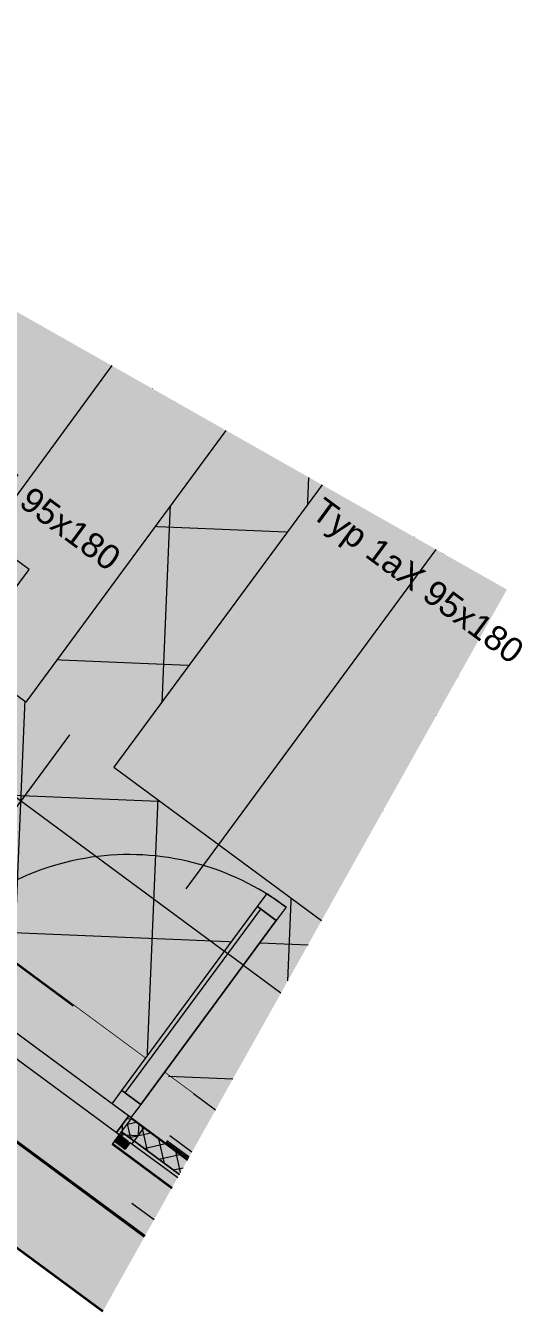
# Model space of a CAD drawing. Header units: metres. Extents: x -27.1 to 50.1, y 105.7 to 163.4.
# Drawn here: x 16.858 to 18.67, y 149.549 to 154.234 of the extents above; entities that cross this region are included whole.
import ezdxf

# ---------------------------------------------------------------- set-up
doc = ezdxf.new("R2010")
doc.units = ezdxf.units.M
doc.header["$MEASUREMENT"] = 0
for name, pattern in [('Achse', [0.0023, 0.0015, -0.0008]), ('Punktlinie', [0.0035, 0, -0.0035]), ('Strichlinie-über-Schnitt', [0.0023, 0.0008, -0.0015]), ('Strichlinie_ eng', [0.0023, 0.0015, -0.0008]), ('Strichpunktlinie', [0.006703, 0.003528, -0.001764, 0, -0.001411]), ('Wipeout_Contour', [1, 0, -1])]:
    doc.linetypes.add(name, pattern=pattern)
for name, color, linetype in [('00  Raster', 7, 'Continuous'), ('00  Raster Ausbau', 7, 'Continuous'), ('10  Fassade', 7, 'Continuous'), ('10  Fassade_Deckschraffur', 7, 'Continuous'), ('10  Fassade_Schnittschraffur', 7, 'Continuous'), ('10  Wand Massiv_Deckschraffur', 7, 'Continuous'), ('10  Wand Massiv_Fenster', 7, 'Continuous'), ('20  Deckensegel', 7, 'Continuous'), ('Neubau_10  Treppen + Rampen', 7, 'Continuous'), ('Neubau_20  Decke Abhangdecke', 7, 'Continuous'), ('Neubau_20  Decke Abhangdecke_Deckschraffur', 7, 'Continuous'), ('Neubau_50  NUF - Raumstempel', 7, 'Continuous')]:
    doc.layers.add(name, color=color, linetype=linetype)
doc.styles.add('ERSTELLTER_STIL_1', font='arial.ttf')
pattern_1 = [(87.605446, (0, 0), (-0.059947608, 0.002506841), []), (177.605446, (0, 0), (0.002506841, 0.059947608), [])]

msp = doc.modelspace()

# ---------------------------------------------------------------- hatches: boundary and pattern name
at = {"layer": '10  Wand Massiv_Deckschraffur', "linetype": 'Continuous', "lineweight": 0, "true_color": 0xffffff}
msp.add_hatch(color=7, dxfattribs=at).paths.add_polyline_path([(13.7583, 152.6127), (17.3658, 149.9523), (17.5505, 150.282), (13.9808, 152.9145)])

# ---------------------------------------------------------------- linework, layer by layer
at = {"layer": '10  Wand Massiv_Fenster', "color": 7, "linetype": 'Continuous', "lineweight": 25, "ltscale": 1000}
for p, q in [((17.5505, 150.282), (13.9808, 152.9145)), ((17.3658, 149.9523), (13.7583, 152.6127))]:
    msp.add_line(p, q, dxfattribs=at)

# ---------------------------------------------------------------- next in the draw order: wipeouts: each hides what was drawn before it
at = {"color": 254, "linetype": 'Wipeout_Contour', "lineweight": 0, "ltscale": 608.908119}
msp.add_wipeout([(17.4541, 150.1101), (17.5505, 150.282), (14.3396, 152.6498), (14.2235, 152.4924)], dxfattribs=at).dxf.layer = '10  Fassade_Deckschraffur'

# ---------------------------------------------------------------- next in the draw order: wipeouts: each hides what was drawn before it
at = {"color": 254, "linetype": 'Wipeout_Contour', "lineweight": 0, "ltscale": 607.511173}
msp.add_wipeout([(17.2938, 149.824), (17.3264, 149.882), (14.0696, 152.2837), (14.0304, 152.2306)], dxfattribs=at).dxf.layer = '10  Fassade_Deckschraffur'

# ---------------------------------------------------------------- next in the draw order: wipeouts: each hides what was drawn before it
at = {"color": 254, "linetype": 'Wipeout_Contour', "lineweight": 0, "ltscale": 1222.221792}
msp.add_wipeout([(14.0696, 152.2837), (17.3264, 149.882), (17.4159, 150.0419), (14.1775, 152.43), (14.1491, 152.3915), (14.1612, 152.3826), (14.1588, 152.3794), (14.1467, 152.3883)], dxfattribs=at).dxf.layer = '10  Fassade_Deckschraffur'

# ---------------------------------------------------------------- next in the draw order: wipeouts: each hides what was drawn before it
at = {"color": 254, "linetype": 'Wipeout_Contour', "lineweight": 0, "ltscale": 608.282361}
msp.add_wipeout([(17.4159, 150.0419), (17.4174, 150.0445), (14.1793, 152.4324), (14.1775, 152.43)], dxfattribs=at).dxf.layer = '10  Fassade_Deckschraffur'

# ---------------------------------------------------------------- next in the draw order: wipeouts: each hides what was drawn before it
at = {"color": 254, "linetype": 'Wipeout_Contour', "lineweight": 0, "ltscale": 608.526013}
msp.add_wipeout([(17.449, 150.1009), (17.4515, 150.1053), (14.2203, 152.4881), (14.2174, 152.4841)], dxfattribs=at).dxf.layer = '10  Fassade_Deckschraffur'

# ---------------------------------------------------------------- next in the draw order: wipeouts: each hides what was drawn before it
at = {"color": 254, "linetype": 'Wipeout_Contour', "lineweight": 0, "ltscale": 608.409465}
msp.add_wipeout([(14.1812, 152.435), (17.419, 150.0473), (17.449, 150.1009), (14.2174, 152.4841)], dxfattribs=at).dxf.layer = '10  Fassade_Deckschraffur'

# ---------------------------------------------------------------- next in the draw order: wipeouts: each hides what was drawn before it
at = {"color": 254, "linetype": 'Wipeout_Contour', "lineweight": 0, "ltscale": 608.544608}
msp.add_wipeout([(14.2203, 152.4881), (17.4515, 150.1053), (17.4541, 150.1101), (14.2235, 152.4924)], dxfattribs=at).dxf.layer = '10  Fassade_Deckschraffur'

# ---------------------------------------------------------------- next in the draw order: hatches: boundary and pattern name
at = {"layer": 'Neubau_20  Decke Abhangdecke_Deckschraffur', "linetype": 'Continuous', "lineweight": 18, "true_color": 0xdcff15}
h = msp.add_hatch(dxfattribs=at)
h.set_pattern_fill('Bauliche_Anlagen__geplan_55', color=60, style=0, pattern_type=2)
h.set_pattern_definition([(87.60545, (0, 0), (-0.4995634, 0.0208903), []), (177.60545, (0, 0), (0.0208903, 0.4995634), [])])
h.paths.add_polyline_path([(17.5492, 150.2797), (18.6134, 152.179), (14.817, 154.3286), (14.0119, 152.8916)])

# ---------------------------------------------------------------- next in the draw order: linework, layer by layer
at = {"layer": '10  Fassade', "color": 255, "linetype": 'Punktlinie', "lineweight": 18, "ltscale": 1000}
msp.add_line((17.4643, 150.1282), (14.2358, 152.509), dxfattribs=at)
at = {"layer": '10  Fassade', "color": 7, "linetype": 'Continuous', "lineweight": 13, "ltscale": 1000}
msp.add_line((17.1826, 150.1682), (17.2212, 150.1397), dxfattribs=at)
at = {"layer": '10  Fassade', "color": 255, "linetype": 'Punktlinie', "lineweight": 18, "ltscale": 1000, "flags": 128}
for points in [[(17.5505, 150.282), (14.3396, 152.6498)], [(17.449, 150.1009), (14.2174, 152.4841)], [(17.4515, 150.1053), (14.2203, 152.4881)], [(17.4541, 150.1101), (14.2235, 152.4924)], [(17.4159, 150.0419), (14.1775, 152.43)], [(17.4174, 150.0445), (14.1793, 152.4324)], [(17.419, 150.0473), (14.1812, 152.435)], [(17.3264, 149.882), (14.0696, 152.2837)], [(17.2938, 149.824), (14.0304, 152.2306)]]:
    msp.add_lwpolyline(points, dxfattribs=at)
at = {"layer": '10  Fassade', "color": 7, "linetype": 'Strichlinie_ eng', "lineweight": 18, "ltscale": 1000, "flags": 128}
for points in [[(14.2179, 152.4849), (15.0892, 151.8424), (15.3447, 151.654), (16.0787, 151.1127), (16.4312, 150.8527), (17.2622, 150.2399), (17.4495, 150.1018)], [(14.1734, 152.4245), (15.0447, 151.782), (15.3002, 151.5936), (16.0342, 151.0523), (16.3867, 150.7924), (17.2177, 150.1796), (17.4126, 150.0359)], [(17.1826, 150.1682), (17.2004, 150.1923)], [(17.2212, 150.1397), (17.1826, 150.1682)], [(17.239, 150.1638), (17.2212, 150.1397)]]:
    msp.add_lwpolyline(points, dxfattribs=at)
at = {"layer": 'Neubau_20  Decke Abhangdecke', "color": 7, "linetype": 'Strichlinie-über-Schnitt', "lineweight": 13, "ltscale": 1000, "flags": 128}
msp.add_lwpolyline([(14.817, 154.3286), (14.0119, 152.8916), (17.5492, 150.2797)], dxfattribs=at)

# ---------------------------------------------------------------- next in the draw order: wipeouts: each hides what was drawn before it
at = {"color": 254, "linetype": 'Wipeout_Contour', "lineweight": 0, "ltscale": 604.540613}
msp.add_wipeout([(17.2455, 150.1591), (17.4126, 150.0359), (17.4495, 150.1018), (17.29, 150.2194)], dxfattribs=at).dxf.layer = '10  Fassade_Deckschraffur'

# ---------------------------------------------------------------- next in the draw order: hatches: boundary and pattern name
at = {"layer": '10  Fassade', "linetype": 'Continuous', "lineweight": 0, "true_color": 0xffffff}
msp.add_hatch(color=7, dxfattribs=at).paths.add_polyline_path([(17.3904, 149.9963), (17.3919, 149.9989), (17.1755, 150.1585), (17.1737, 150.1561)])

# ---------------------------------------------------------------- next in the draw order: linework, layer by layer
at = {"layer": '10  Fassade', "color": 7, "linetype": 'Continuous', "lineweight": 13, "ltscale": 1000}
for q in [(17.2212, 150.1397), (17.2455, 150.1591)]:
    msp.add_line((17.239, 150.1638), q, dxfattribs=at)
at = {"layer": '10  Fassade', "color": 7, "linetype": 'Continuous', "lineweight": 18, "ltscale": 1000, "flags": 128}
for points in [[(17.29, 150.2194), (17.4495, 150.1018)], [(17.3904, 149.9963), (17.1737, 150.1561), (17.1755, 150.1585), (17.3919, 149.9989)], [(17.2455, 150.1591), (17.4126, 150.0359)]]:
    msp.add_lwpolyline(points, dxfattribs=at)

# ---------------------------------------------------------------- next in the draw order: wipeouts: each hides what was drawn before it
at = {"color": 254, "linetype": 'Wipeout_Contour', "lineweight": 0, "ltscale": 605.808049}
msp.add_wipeout([(16.4229, 150.7657), (17.1899, 150.2), (17.2344, 150.2604), (16.4674, 150.826)], dxfattribs=at).dxf.layer = '10  Fassade_Deckschraffur'

# ---------------------------------------------------------------- next in the draw order: hatches: boundary and pattern name
at = {"layer": '10  Fassade', "linetype": 'Continuous', "lineweight": 13, "true_color": 0x000100}
h = msp.add_hatch(dxfattribs=at)
h.set_pattern_fill('Dämmung__hart_2_0001', color=98, style=0, pattern_type=2)
h.set_pattern_definition([(102.605446, (0, 0), (0.048794801, 0.0109118), []), (192.605446, (0, 0), (-0.0109118, 0.048794801), [])])
h.paths.add_polyline_path([(17.419, 150.0473), (17.4485, 150.1), (17.2437, 150.2511), (17.2081, 150.2028)])
at = {"layer": '10  Fassade', "linetype": 'Continuous', "lineweight": 0, "true_color": 0xffffff}
msp.add_hatch(color=7, dxfattribs=at).paths.add_polyline_path([(17.4485, 150.1), (17.4495, 150.1018), (17.2449, 150.2527), (17.2437, 150.2511)])
at = {"layer": '10  Fassade_Schnittschraffur', "linetype": 'Continuous', "lineweight": 0, "true_color": 0xffffff}
for points in [[(17.2343, 150.2605), (17.1898, 150.2002), (17.2344, 150.2604)], [(17.1899, 150.2), (17.2004, 150.1923), (17.239, 150.1638), (17.2455, 150.1591), (17.29, 150.2194), (17.2344, 150.2604)], [(17.2004, 150.1923), (17.1826, 150.1682), (17.2212, 150.1397), (17.239, 150.1638)]]:
    msp.add_hatch(color=7, dxfattribs=at).paths.add_polyline_path(points)
at = {"layer": '10  Fassade_Schnittschraffur', "linetype": 'Continuous', "lineweight": 13, "true_color": 0x000100}
h = msp.add_hatch(dxfattribs=at)
h.set_pattern_fill('Dämmung__hart_1_0001', color=98, style=0, pattern_type=2)
h.set_pattern_definition(pattern_1)
h.paths.add_polyline_path([(17.1899, 150.2), (17.2004, 150.1923), (17.239, 150.1638), (17.2455, 150.1591), (17.29, 150.2194), (17.2344, 150.2604)])
h = msp.add_hatch(dxfattribs=at)
h.set_pattern_fill('Dämmung__hart_1_0001', color=98, style=0, pattern_type=2)
h.set_pattern_definition(pattern_1)
h.paths.add_polyline_path([(17.2004, 150.1923), (17.1826, 150.1682), (17.2212, 150.1397), (17.239, 150.1638)])

# ---------------------------------------------------------------- next in the draw order: linework, layer by layer
at = {"layer": '00  Raster Ausbau', "color": 9, "linetype": 'Achse', "lineweight": 18, "ltscale": 1000}
msp.add_line((16.4253, 150.8447), (17.0188, 151.6495), dxfattribs=at)
at = {"layer": '10  Fassade', "color": 7, "linetype": 'Continuous', "lineweight": 13, "ltscale": 1000}
for p, q in [((17.2344, 150.2604), (17.1899, 150.2)), ((17.2344, 150.2604), (17.29, 150.2194)), ((17.29, 150.2194), (17.2455, 150.1591)), ((17.2004, 150.1923), (17.1826, 150.1682)), ((17.1899, 150.2), (17.2004, 150.1923))]:
    msp.add_line(p, q, dxfattribs=at)
at = {"layer": '10  Fassade', "color": 7, "linetype": 'Continuous', "lineweight": 18, "ltscale": 1000, "flags": 128}
for points in [[(16.4674, 150.826), (17.2344, 150.2604)], [(16.4229, 150.7657), (17.1899, 150.2)], [(17.419, 150.0473), (17.2081, 150.2028), (17.2437, 150.2511), (17.4485, 150.1)], [(17.4485, 150.1), (17.2437, 150.2511), (17.2449, 150.2527), (17.4495, 150.1018)], [(17.3919, 149.9989), (17.1755, 150.1585), (17.2081, 150.2028), (17.419, 150.0473)]]:
    msp.add_lwpolyline(points, dxfattribs=at)
msp.add_lwpolyline([(17.2344, 150.2604), (17.1898, 150.2002)], close=True, dxfattribs=at)

# ---------------------------------------------------------------- next in the draw order: wipeouts: each hides what was drawn before it
at = {"color": 254, "linetype": 'Wipeout_Contour', "lineweight": 0, "ltscale": 606.703697}
msp.add_wipeout([(17.2095, 150.3533), (17.2779, 150.3029), (17.7721, 150.973), (17.7037, 151.0234)], dxfattribs=at).dxf.layer = '10  Fassade_Schnittschraffur'

# ---------------------------------------------------------------- next in the draw order: hatches: boundary and pattern name
at = {"layer": '10  Fassade_Schnittschraffur', "linetype": 'Continuous', "lineweight": 0, "true_color": 0xffffff}
for points in [[(17.7037, 151.0234), (17.7721, 150.973), (17.8077, 151.0213), (17.7393, 151.0717)], [(17.1739, 150.305), (17.2423, 150.2546), (17.2779, 150.3029), (17.2095, 150.3533)]]:
    msp.add_hatch(color=7, dxfattribs=at).paths.add_polyline_path(points)

# ---------------------------------------------------------------- next in the draw order: linework, layer by layer
at = {"layer": '10  Fassade', "color": 7, "linetype": 'Continuous', "lineweight": 18, "ltscale": 1000}
for p, q in [((17.2095, 150.3533), (17.7037, 151.0234)), ((17.2216, 150.3444), (17.7158, 151.0145)), ((17.2779, 150.3029), (17.7721, 150.973))]:
    msp.add_line(p, q, dxfattribs=at)
at = {"layer": '10  Fassade', "color": 7, "linetype": 'Continuous', "lineweight": 18, "ltscale": 1000, "flags": 128}
for points in [[(17.7037, 151.0234), (17.7393, 151.0717), (17.8077, 151.0213), (17.7721, 150.973)], [(17.2095, 150.3533), (17.7037, 151.0234), (17.7721, 150.973), (17.2779, 150.3029)], [(17.1739, 150.305), (17.2095, 150.3533), (17.2779, 150.3029), (17.2423, 150.2546)]]:
    msp.add_lwpolyline(points, close=True, dxfattribs=at)
at = {"layer": '10  Fassade', "color": 7, "linetype": 'Continuous', "lineweight": 13, "ltscale": 1000}
msp.add_arc((17.2343, 150.2605), 0.9526, 52.9919, 143.5933, dxfattribs=at)

# ---------------------------------------------------------------- next in the draw order: wipeouts: each hides what was drawn before it
at = {"color": 254, "linetype": 'Wipeout_Contour', "lineweight": 0, "ltscale": 604.57196}
msp.add_wipeout([(16.2454, 150.5922), (17.2919, 149.8204), (17.2938, 149.824), (16.2477, 150.5954)], dxfattribs=at).dxf.layer = '10  Fassade_Deckschraffur'

# ---------------------------------------------------------------- next in the draw order: linework, layer by layer
at = {"layer": '10  Fassade', "color": 7, "linetype": 'Continuous', "lineweight": 25, "ltscale": 1000, "flags": 128}
for points in [[(17.2919, 149.8204), (16.2454, 150.5922)], [(17.2938, 149.824), (16.2477, 150.5954)]]:
    msp.add_lwpolyline(points, dxfattribs=at)
at = {"layer": 'Neubau_50  NUF - Raumstempel', "color": 253, "linetype": 'Punktlinie', "lineweight": 18, "ltscale": 1000, "true_color": 0x9f9f9f, "flags": 128}
msp.add_lwpolyline([(17.5505, 150.282), (14.0119, 152.8916), (14.817, 154.3286)], dxfattribs=at)

# ---------------------------------------------------------------- next in the draw order: wipeouts: each hides what was drawn before it
at = {"color": 254, "linetype": 'Wipeout_Contour', "lineweight": 0, "ltscale": 611.566351}
msp.add_wipeout([(17.9376, 150.9729), (18.6134, 152.179), (17.9393, 152.5607), (17.1802, 151.5314)], dxfattribs=at).dxf.layer = '20  Deckensegel'

# ---------------------------------------------------------------- next in the draw order: linework, layer by layer
at = {"layer": '20  Deckensegel', "color": 7, "linetype": 'Continuous', "lineweight": 18, "ltscale": 1000}
for p, q in [((17.9393, 152.5607), (17.1802, 151.5314)), ((17.1802, 151.5314), (17.9376, 150.9729))]:
    msp.add_line(p, q, dxfattribs=at)
at = {"layer": '20  Deckensegel', "color": 6, "linetype": 'Strichpunktlinie', "lineweight": 18, "ltscale": 1000}
msp.add_line((17.4438, 151.0885), (18.3556, 152.325), dxfattribs=at)
at = {"layer": '20  Deckensegel', "color": 7, "linetype": 'Continuous', "lineweight": 18, "ltscale": 1000, "flags": 128}
msp.add_lwpolyline([(17.9393, 152.5607), (17.1802, 151.5314), (17.9376, 150.9729)], dxfattribs=at)

# ---------------------------------------------------------------- next in the draw order: texts
at = {"layer": '20  Deckensegel', "color": 7, "linetype": 'Continuous', "lineweight": 13, "insert": (17.9128, 152.4724), "char_height": 0.09, "attachment_point": 4, "rotation": 323.5933, "style": 'ERSTELLTER_STIL_1'}
msp.add_mtext('\\A1;{\\pql;\\fArial|b0|i0|c0|p38;Typ 1aX 95x180}', dxfattribs=at)

# ---------------------------------------------------------------- next in the draw order: wipeouts: each hides what was drawn before it
at = {"color": 254, "linetype": 'Wipeout_Contour', "lineweight": 0, "ltscale": 613.863689}
msp.add_wipeout([(16.0937, 152.3326), (16.8583, 151.7688), (17.5887, 152.7592), (16.756, 153.2307)], dxfattribs=at).dxf.layer = '20  Deckensegel'

# ---------------------------------------------------------------- next in the draw order: hatches: boundary and pattern name
at = {"layer": 'Neubau_10  Treppen + Rampen', "linetype": 'Continuous', "lineweight": 0, "true_color": 0x8f8f8f}
msp.add_hatch(color=252, dxfattribs=at).paths.add_polyline_path([(17.1396, 149.5487), (18.6134, 152.179), (1.2236, 162.0253), (0.6998, 161.0905), (14.3275, 153.4549), (13.601, 152.1582)])

# ---------------------------------------------------------------- next in the draw order: linework, layer by layer
at = {"layer": '00  Raster', "color": 7, "linetype": 'Strichpunktlinie', "lineweight": 13, "ltscale": 1000}
msp.add_line((17.7894, 150.7085), (6.4769, 159.0508), dxfattribs=at)
at = {"layer": '20  Deckensegel', "color": 6, "linetype": 'Strichpunktlinie', "lineweight": 18, "ltscale": 1000}
msp.add_line((17.1723, 152.995), (16.3573, 151.8897), dxfattribs=at)
at = {"layer": '20  Deckensegel', "color": 7, "linetype": 'Continuous', "lineweight": 18, "ltscale": 1000}
for p, q in [((17.5887, 152.7592), (16.8583, 151.7688)), ((16.8704, 152.2519), (16.5517, 152.4869)), ((16.6353, 151.9332), (16.8704, 152.2519))]:
    msp.add_line(p, q, dxfattribs=at)
at = {"layer": '20  Deckensegel', "color": 7, "linetype": 'Continuous', "lineweight": 18, "ltscale": 1000, "flags": 128}
msp.add_lwpolyline([(17.5887, 152.7592), (16.8583, 151.7688), (16.0937, 152.3326), (16.756, 153.2307)], dxfattribs=at)
at = {"layer": 'Neubau_10  Treppen + Rampen', "color": 8, "linetype": 'Continuous', "lineweight": 35, "ltscale": 1000, "flags": 128}
msp.add_lwpolyline([(1.2236, 162.0253), (0.6998, 161.0905), (14.3275, 153.4549), (13.601, 152.1582), (17.1396, 149.5487)], dxfattribs=at)

# ---------------------------------------------------------------- next in the draw order: texts
at = {"layer": '20  Deckensegel', "color": 7, "linetype": 'Continuous', "lineweight": 13, "insert": (17.1794, 152.2677), "char_height": 0.09, "attachment_point": 6, "rotation": 323.5933, "style": 'ERSTELLTER_STIL_1'}
msp.add_mtext('\\A1;{\\pqr;\\fArial|b0|i0|c0|p38;Typ 1a1 95x180}', dxfattribs=at)

doc.saveas('drawing.dxf')
